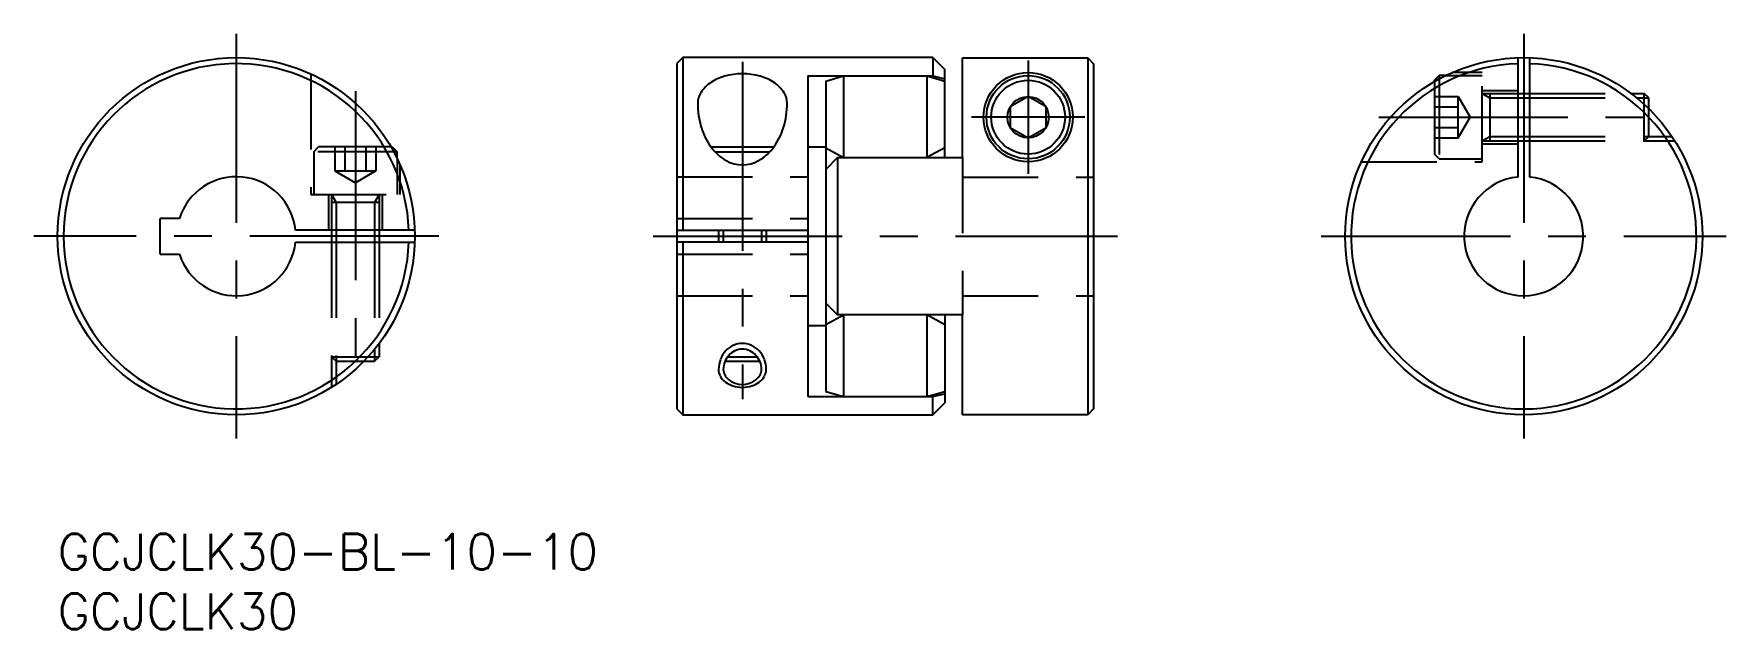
# Model space of a CAD drawing. Extents: x -2 to 140, y -8 to 42.
import ezdxf

# ---------------------------------------------------------------- set-up
doc = ezdxf.new("R2010")
doc.units = 0
doc.header["$LTSCALE"] = 0.5
doc.linetypes.add('CENTER', pattern=[50.8, 31.75, -6.35, 6.35, -6.35])
doc.linetypes.add('DASHED', pattern=[19.05, 12.7, -6.35])
for name, color, linetype in [('MSM_CENTER', 1, 'CENTER'), ('MSM_CONTINUOUS', 7, 'CONTINUOUS'), ('MSM_DASHED', 4, 'DASHED'), ('MSM_NARROW', 5, 'CONTINUOUS'), ('MSM_PART_NUMBER', 7, 'CONTINUOUS')]:
    doc.layers.add(name, color=color, linetype=linetype)
doc.styles.get("Standard").update_dxf_attribs({"font": 'txt.shx', "height": 3, "bigfont": 'bigfont.shx'})

# ---------------------------------------------------------------- blocks, each defined once
blk = doc.blocks.new('*U5')
at = {"layer": 'MSM_PART_NUMBER'}
blk.add_text('GCJCLK30-BL-10-10', height=3, dxfattribs=at).set_placement((0, -3))
blk = doc.blocks.new('*U6')
at = {"layer": 'MSM_PART_NUMBER'}
blk.add_text('GCJCLK30', height=3, dxfattribs=at).set_placement((0, -8))

msp = doc.modelspace()

# ---------------------------------------------------------------- linework, layer by layer
at = {"layer": 'MSM_CENTER'}
for p, q in [((15, 42), (15, 8)), ((123.12, 42), (123.12, 8)), ((57.5, 39.64), (57.5, 11.31)), ((81.5, 39.75), (81.5, 30.25)), ((25, 37.18), (25, 12.82)), ((86.25, 35), (76.75, 35)), ((110.94, 35), (135.3, 35)), ((32, 25), (-2, 25)), ((50, 25), (89, 25)), ((106.12, 25), (140.12, 25))]:
    msp.add_line(p, q, dxfattribs=at)
at = {"layer": 'MSM_CONTINUOUS'}
for p, q in [((52.5, 40), (52, 39.5)), ((73.5, 40), (52.5, 40)), ((52.5, 40), (52.5, 25.5)), ((73.5, 40), (73.5, 38.32)), ((73.5, 40), (74.5, 39)), ((76, 31.61), (76, 39.99)), ((76, 39.99), (86.5, 39.99)), ((86.5, 39.99), (86.5, 10)), ((86.5, 39.99), (87, 39.49)), ((122.62, 39.99), (122.62, 29.97)), ((123.62, 29.97), (123.62, 39.99)), ((52, 39.5), (52, 10.5)), ((63, 38.47), (63, 11.53)), ((63, 38.47), (73.5, 38.47)), ((64.5, 38.03), (66, 38.47)), ((66, 38.47), (66, 31.61)), ((73, 38.47), (74.5, 38.03)), ((73, 38.47), (73, 31.61)), ((73.5, 38.47), (74.5, 38.23)), ((74.5, 31.61), (74.5, 39)), ((87, 39.49), (87, 10.5)), ((115.62, 38.1), (116.02, 38.5)), ((116.58, 38.5), (116.02, 38.5)), ((116.02, 38.5), (116.02, 38.21)), ((64.5, 38.03), (64.5, 11.97)), ((115.62, 37.99), (115.62, 38.1)), ((122.62, 37), (123.64, 37)), ((132.12, 37), (133.24, 37)), ((133.62, 36.62), (133.24, 37)), ((133.24, 36.07), (133.24, 37)), ((81.5, 36.73), (80, 35.87)), ((80, 35.87), (80, 34.13)), ((83, 35.87), (81.5, 36.73)), ((83, 34.13), (83, 35.87)), ((133.62, 35.71), (133.62, 36.62)), ((80, 34.13), (81.5, 33.27)), ((81.5, 33.27), (83, 34.13)), ((122.62, 33), (123.64, 33)), ((27.99, 32.5), (28.1, 32.5)), ((28.1, 32.5), (28.5, 32.1)), ((28.5, 32.1), (28.21, 32.1)), ((28.5, 31.54), (28.5, 32.1)), ((54.86, 32.5), (60.15, 32.5)), ((55.19, 32.1), (59.81, 32.1)), ((63, 32.5), (64.5, 32.5)), ((64.5, 32.42), (66, 31.61)), ((65.5, 31.61), (64.5, 30.61)), ((65.5, 31.61), (65.5, 18.39)), ((65.5, 31.61), (76, 31.61)), ((74.5, 32.43), (73, 31.61)), ((10.23, 26.5), (8.6, 26.5)), ((8.6, 23.5), (8.6, 26.5)), ((29.99, 25.5), (19.97, 25.5)), ((19.97, 24.5), (29.99, 24.5)), ((23, 25.5), (23, 24.48)), ((27, 25.5), (27, 24.48)), ((52, 25.5), (63, 25.5)), ((63, 24.5), (52, 24.5)), ((52.5, 24.5), (52.5, 10)), ((55.5, 25.47), (55.5, 24.47)), ((59.5, 25.47), (59.5, 24.47)), ((8.6, 23.5), (10.23, 23.5)), ((64.5, 19.39), (65.5, 18.39)), ((63, 17.5), (64.5, 17.5)), ((64.5, 17.58), (66, 18.39)), ((76, 18.39), (65.5, 18.39)), ((66, 18.39), (66, 11.53)), ((74.5, 17.57), (73, 18.39)), ((73, 18.39), (73, 11.53)), ((74.5, 18.39), (74.5, 11)), ((76, 10), (76, 18.39)), ((27, 16), (27, 14.88)), ((25.71, 14.5), (26.62, 14.5)), ((26.07, 14.88), (27, 14.88)), ((26.62, 14.5), (27, 14.88)), ((56.05, 14.5), (58.96, 14.5)), ((56.28, 14.88), (58.73, 14.88)), ((63, 11.53), (73.5, 11.53)), ((64.5, 11.97), (66, 11.53)), ((73, 11.53), (74.5, 11.97)), ((73.5, 11.53), (74.5, 11.77)), ((73.5, 10), (73.5, 11.68)), ((52, 10.5), (52.5, 10)), ((52.5, 10), (73.5, 10)), ((73.5, 10), (74.5, 11)), ((86.5, 10), (76, 10)), ((87, 10.5), (86.5, 10))]:
    msp.add_line(p, q, dxfattribs=at)
for centre, radius in [((15, 25), 15), ((123.12, 25), 15), ((81.5, 35), 3.75), ((81.5, 35), 3.5), ((81.5, 35), 3.1), ((81.5, 35), 1.73)]:
    msp.add_circle(centre, radius, dxfattribs=at)
for centre, radius, start, end in [((15, 25), 14.5, 1.9761, 358.0239), ((57.07, 34.53), 4.05, 105.1754, 123.2174), ((57.5, 32.93), 5.71, 74.8247, 105.1753), ((57.94, 34.53), 4.05, 56.7826, 74.8246), ((123.12, 25), 14.5, 91.9761, 88.0239), ((55.4, 36.18), 1.65, 147.6839, 180), ((56.41, 35.54), 2.84, 123.2173, 147.6839), ((58.6, 35.54), 2.84, 32.3161, 56.7827), ((59.61, 36.18), 1.65, 360, 32.3161), ((60.9, 36.18), 7.15, 180, 196.6753), ((54.11, 36.18), 7.15, 343.3248, 360), ((59.23, 35.68), 5.4, 196.6752, 215.8731), ((55.78, 35.68), 5.4, 324.1269, 343.3248), ((58.17, 34.92), 4.1, 215.8731, 240.1967), ((57.5, 33.75), 2.75, 240.1968, 299.8059), ((56.83, 34.92), 4.1, 299.8033, 324.1268), ((15, 25), 5, 5.7392, 162.5424), ((123.12, 25), 5, 95.7392, 84.2608), ((15, 25), 5, 197.4576, 354.2608), ((57.61, 13.82), 1.71, 158.1522, 180), ((57.56, 13.84), 1.65, 135.9329, 158.1522), ((57.5, 14.04), 1.48, 40.0312, 139.9688), ((57.45, 13.84), 1.65, 21.8478, 44.0671), ((57.4, 13.82), 1.71, 0, 21.8478), ((56.86, 13.82), 0.958, 180.0001, 208.277), ((57.17, 13.99), 1.31, 208.277, 232.403), ((57.5, 14.39), 1.84, 231.9566, 308.0434), ((57.84, 13.99), 1.31, 307.5969, 331.7229), ((58.15, 13.82), 0.958, 331.7231, 360)]:
    msp.add_arc(centre, radius, start, end, dxfattribs=at)
at = {"layer": 'MSM_DASHED'}
for p, q in [((21.25, 38.64), (21.25, 28.5)), ((116.58, 38.5), (119.62, 38.5)), ((119.62, 38.75), (117.12, 38.75)), ((119.62, 31.25), (119.62, 38.75)), ((115.62, 37.99), (115.62, 31.9)), ((116.02, 38.21), (116.02, 31.5)), ((119.62, 37.25), (122.62, 37.25)), ((119.62, 37), (120.27, 36.62)), ((119.62, 37), (122.62, 37)), ((120.27, 37), (120.27, 33)), ((123.62, 37), (132.12, 37)), ((115.62, 36.73), (117.62, 36.73)), ((115.62, 35.87), (117.62, 35.87)), ((117.62, 36.73), (118.62, 35)), ((117.62, 33.27), (117.62, 36.73)), ((120.27, 36.62), (122.62, 36.62)), ((123.62, 36.62), (132.6, 36.62)), ((133.24, 33), (133.24, 36.07)), ((133.62, 33.38), (133.62, 35.71)), ((115.62, 34.13), (117.62, 34.13)), ((117.62, 33.27), (118.62, 35)), ((115.62, 33.27), (117.62, 33.27)), ((119.62, 33), (120.27, 33.38)), ((119.62, 33), (122.62, 33)), ((119.62, 32.75), (122.62, 32.75)), ((120.27, 33.38), (122.62, 33.38)), ((123.62, 33.38), (135.56, 33.38)), ((123.62, 33), (135.81, 33)), ((133.24, 33), (133.62, 33.38)), ((21.5, 32.1), (21.9, 32.5)), ((28.21, 32.1), (21.5, 32.1)), ((21.5, 32.1), (21.5, 28.5)), ((27.99, 32.5), (21.9, 32.5)), ((23.27, 32.5), (23.27, 30.5)), ((24.13, 32.5), (24.13, 30.5)), ((25.87, 32.5), (25.87, 30.5)), ((26.73, 32.5), (26.73, 30.5)), ((28.5, 31.54), (28.5, 28.5)), ((76, 31.61), (76, 18.39)), ((116.02, 31.5), (115.62, 31.9)), ((116.02, 31.5), (119.62, 31.5)), ((23.27, 30.5), (25, 29.5)), ((23.27, 30.5), (26.73, 30.5)), ((26.73, 30.5), (25, 29.5)), ((28.75, 28.5), (28.75, 30.99)), ((52, 30), (63, 30)), ((76, 29.97), (87, 29.97)), ((109.48, 31.25), (119.62, 31.25)), ((21.25, 28.5), (28.75, 28.5)), ((22.75, 28.5), (22.75, 25.5)), ((23, 28.5), (23.38, 27.84)), ((23, 28.5), (23, 25.5)), ((27, 28.5), (26.62, 27.84)), ((27, 28.5), (27, 25.5)), ((27.25, 28.5), (27.25, 25.5)), ((27, 27.84), (23, 27.84)), ((23.38, 27.84), (23.38, 25.5)), ((26.62, 27.84), (26.62, 25.5)), ((52, 26.5), (63, 26.5)), ((23, 24.5), (23, 12.31)), ((23.38, 24.5), (23.38, 12.56)), ((26.62, 24.5), (26.62, 15.52)), ((27, 24.5), (27, 16)), ((52, 23.5), (63, 23.5)), ((52, 20), (63, 20)), ((76, 20), (87, 20)), ((23, 14.88), (26.07, 14.88)), ((23, 14.88), (23.38, 14.5)), ((23.38, 14.5), (25.71, 14.5))]:
    msp.add_line(p, q, dxfattribs=at)
at = {"layer": 'MSM_NARROW'}
for p, q in [((122.62, 36.62), (123.62, 36.62)), ((132.6, 36.62), (133.6, 36.62)), ((122.62, 33.38), (123.62, 33.38)), ((23.38, 25.5), (23.38, 24.5)), ((26.62, 25.5), (26.62, 24.5)), ((55.88, 25.47), (55.88, 24.47)), ((59.12, 25.47), (59.12, 24.47)), ((26.62, 15.52), (26.62, 14.52))]:
    msp.add_line(p, q, dxfattribs=at)
for centre, radius, start, end in [((57.58, 14), 2.02, 114.3022, 137.4702), ((57.5, 14.16), 1.84, 65.6979, 114.3021), ((57.43, 14), 2.02, 42.5299, 65.6978), ((57.88, 13.82), 2.37, 159.1955, 180.0001), ((57.7, 13.89), 2.18, 137.4701, 159.1956), ((57.31, 13.89), 2.18, 20.8044, 42.5298), ((57.13, 13.82), 2.37, 0, 20.8045), ((56.65, 13.82), 1.15, 180, 208.7787), ((57.06, 14.04), 1.62, 208.7786, 232.9794), ((57.94, 14.04), 1.62, 307.0207, 331.2214), ((58.35, 13.82), 1.15, 331.2213, 0.0001), ((57.33, 14.4), 2.06, 232.9793, 252.653), ((57.5, 14.95), 2.64, 252.6531, 287.3469), ((57.68, 14.4), 2.06, 287.347, 307.0207)]:
    msp.add_arc(centre, radius, start, end, dxfattribs=at)

# ---------------------------------------------------------------- block references
at = {"layer": 'MSM_CONTINUOUS'}
for name in ['*U5', '*U6']:
    msp.add_blockref(name, (0, 0), dxfattribs=at)

doc.saveas('drawing.dxf')
